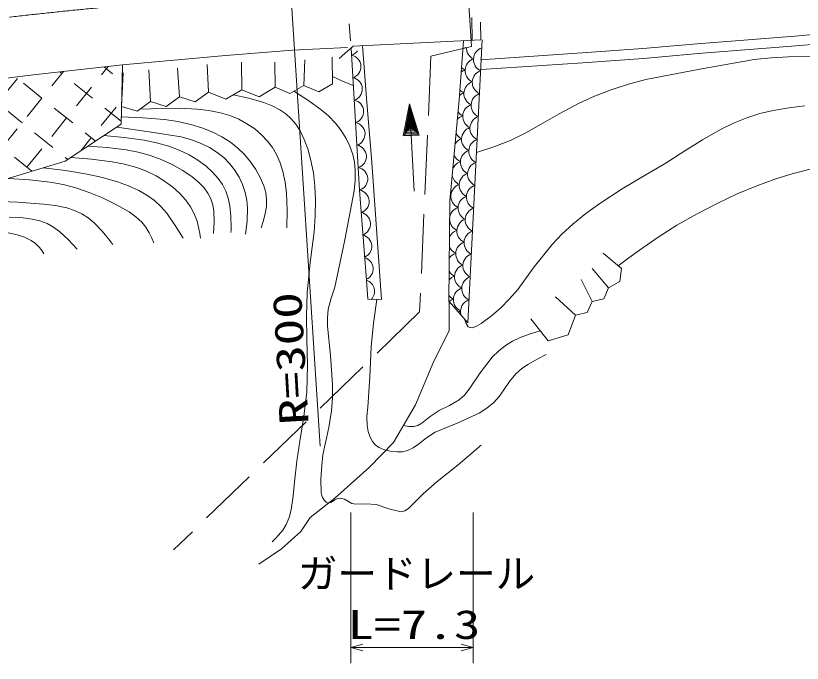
# Model space of a CAD drawing. Units: millimetres, scale not verified. Extents: x 40000 to 680000, y 20000 to 380000.
# Drawn here: x 334775 to 384514, y 247744 to 288724 of the extents above; entities that cross this region are included whole.
import ezdxf
from ezdxf.enums import TextEntityAlignment as Align

# ---------------------------------------------------------------- set-up
doc = ezdxf.new("R2010")
doc.units = ezdxf.units.MM
doc.header["$LTSCALE"] = 1000
doc.linetypes.add('USER1', pattern=[10, 7.868852, -0.983607, 0.163934, -0.983607])
doc.linetypes.add('USER4', pattern=[5, 3.75, -1.25])
for name, color, linetype, lineweight in [('M-BGD', 5, 'Continuous', 13), ('M-BMK', 2, 'USER1', 13), ('M-STR-STR1', 1, 'Continuous', 13)]:
    doc.layers.add(name, color=color, linetype=linetype, lineweight=lineweight)
doc.styles.add('ＭＳ ゴシック', font='')
doc.styles.get('ＭＳ ゴシック').set_extended_font_data('MS Gothic')

# ---------------------------------------------------------------- blocks, each defined once
blk = doc.blocks.new('BUHIN4')
at = {"color": 5, "linetype": 'Continuous', "lineweight": 13}
blk.add_lwpolyline([(-593, 508), (0, 0), (-771, 117)], dxfattribs=at)
blk = doc.blocks.new('BUHIN5')
at = {"color": 5, "linetype": 'Continuous', "lineweight": 13}
blk.add_lwpolyline([(593, -508), (0, 0), (771, -117)], dxfattribs=at)

msp = doc.modelspace()

# ---------------------------------------------------------------- hatches: boundary and pattern name
at = {"layer": 'M-BGD'}
h = msp.add_hatch(dxfattribs=at)
h.set_pattern_fill('USER', color=256, style=0, pattern_type=2)
h.set_pattern_definition([(51.1599, (246447, 273794), (-1557.8, 1254.3), [1500, -1000]), (321.1599, (246447, 273794), (1254.3, 1557.8), [1500, -1000])])
h.paths.add_polyline_path([(234491, 272654), (240213, 273138), (246447, 273794), (253097, 274512), (264639, 275824), (276168, 277363), (285844, 278696), (296942, 280214), (298374, 280378), (304554, 281054), (307240, 281382), (309885, 281874), (321373, 283198), (330204, 284305), (336062, 284999), (341537, 285614), (341434, 281862), (337907, 279524), (329888, 277082), (323592, 276281), (319007, 275892), (313221, 275543), (310350, 275420), (305101, 275194), (299283, 274947), (288319, 274598), (286125, 274455), (280677, 273983), (267070, 271245), (262873, 270773), (258259, 269994), (256577, 269748), (253158, 269789), (248811, 270343), (246043, 270384), (242052, 269605), (240740, 269625), (237500, 270076), (234628, 270958)])

# ---------------------------------------------------------------- linework, layer by layer
at = {"layer": 'M-BGD', "linetype": 'USER4'}
for p, q in [((363081, 294754), (363593, 286770)), ((363593, 286770), (361034, 286155)), ((361034, 286155), (360317, 269982)), ((360317, 269982), (344758, 254921))]:
    msp.add_line(p, q, dxfattribs=at)
at = {"layer": 'M-BGD'}
for p, q in [((354022, 261479), (352180, 290132)), ((363608, 288609), (363637, 287168)), ((384050, 287439), (389381, 287895)), ((362813, 283404), (363083, 287140)), ((363361, 269295), (364277, 287199)), ((377878, 286952), (384050, 287439)), ((389438, 287267), (384101, 286811)), ((347809, 286192), (352248, 286545)), ((352248, 286545), (355746, 286714)), ((355231, 286021), (356111, 286795)), ((355979, 286679), (356521, 277693)), ((356705, 286824), (356957, 283506)), ((370596, 286373), (374434, 286652)), ((374434, 286652), (377878, 286952)), ((384101, 286811), (377930, 286324)), ((341537, 285614), (347809, 286192)), ((354815, 284416), (354787, 286097)), ((364158, 285941), (370596, 286373)), ((374484, 286024), (370640, 285744)), ((377930, 286324), (374484, 286024)), ((336062, 284999), (341537, 285614)), ((341537, 285614), (341434, 281862)), ((346963, 283893), (346880, 285629)), ((349071, 284044), (349057, 285794)), ((351178, 284196), (351151, 285794)), ((352997, 284306), (353052, 285932)), ((370640, 285744), (364200, 285312)), ((341465, 282986), (341563, 285105)), ((343298, 283288), (343188, 285298)), ((345130, 283590), (345007, 285408)), ((330204, 284305), (336062, 284999)), ((348055, 283442), (349071, 284044)), ((349071, 284044), (350162, 283593)), ((350162, 283593), (351178, 284196)), ((351178, 284196), (352115, 283796)), ((352115, 283796), (352997, 284306)), ((352997, 284306), (353933, 283907)), ((353933, 283907), (354815, 284416)), ((344289, 282981), (345130, 283590)), ((345130, 283590), (346122, 283283)), ((346122, 283283), (346963, 283893)), ((346963, 283893), (348055, 283442)), ((342457, 282679), (343298, 283288)), ((343298, 283288), (344289, 282981)), ((356957, 283506), (357300, 279431)), ((359965, 277611), (359677, 283142)), ((362231, 277000), (362813, 283404)), ((341465, 282986), (342457, 282679)), ((341434, 281862), (337907, 279524)), ((337907, 279524), (329888, 277082)), ((357300, 279431), (357916, 270768)), ((356521, 277693), (356956, 271986)), ((362162, 270665), (362231, 277000)), ((373078, 272721), (371919, 273706)), ((372267, 271505), (371224, 272721)), ((372976, 271910), (373078, 272721)), ((356956, 271986), (357033, 270783)), ((371224, 270636), (370529, 272026)), ((372267, 271505), (372976, 271910)), ((371963, 270810), (372267, 271505)), ((357033, 270783), (357916, 270768)), ((363361, 269295), (362162, 270665)), ((362184, 270640), (362189, 268783)), ((370182, 269768), (368908, 270926)), ((370920, 269941), (371224, 270636)), ((371224, 270636), (371963, 270810)), ((369718, 268522), (370182, 269768)), ((370182, 269768), (370920, 269941)), ((368444, 268146), (367344, 269536)), ((362189, 268783), (361205, 266872)), ((368444, 268146), (369718, 268522)), ((361205, 266872), (360046, 264092)), ((360046, 264092), (358656, 261717)), ((358656, 261717), (357150, 260153)), ((357150, 260153), (354950, 258184)), ((354950, 258184), (353386, 256960)), ((355966, 257291), (355966, 247744)), ((363702, 247744), (363702, 257291)), ((353386, 256960), (352807, 256092)), ((352807, 256092), (351590, 254991)), ((351590, 254991), (350142, 254007)), ((355966, 248744), (363702, 248744))]:
    msp.add_line(p, q, dxfattribs=at)
for points in [[(363912, 280070), (365017, 280434), (366104, 280856), (367042, 281317), (367956, 281832), (369141, 282525), (370356, 283164), (371378, 283625), (372424, 284031), (373517, 284390), (374626, 284691), (378044, 285350), (381473, 285949), (382552, 286068), (383646, 286128), (386004, 286142), (388366, 286217), (389056, 286315), (389742, 286473), (391493, 287031), (393272, 287535), (393437, 287576), (393601, 287618)], [(354807, 284883), (355447, 284574), (356122, 284310)], [(348516, 283715), (349506, 283501), (350455, 283235), (350986, 283030), (351479, 282775), (351849, 282521), (352181, 282220), (352485, 281855), (352752, 281437), (353021, 280888), (353238, 280305), (353447, 279554), (353596, 278791), (353697, 277941), (353738, 277083), (353720, 276069), (353641, 275044), (353393, 273108), (353206, 271180), (353165, 269724), (353184, 268263), (353216, 266592), (353188, 264925), (352991, 263367), (352731, 261793), (352541, 260536), (352404, 259229), (352327, 258332), (352190, 257455), (352060, 256977), (351875, 256528), (351664, 256170), (351400, 255842), (351200, 255633), (350993, 255428)], [(352366, 283941), (353242, 283389), (354079, 282791), (354555, 282382), (354998, 281920), (355352, 281463), (355663, 280962), (355901, 280470), (356084, 279950), (356197, 279448), (356250, 278930), (356246, 278287), (356182, 277639), (355589, 274552), (354952, 271546), (354716, 270853), (354538, 270144), (354487, 269614), (354495, 269075), (354686, 267221), (354815, 265376), (354810, 264550), (354743, 263720), (354572, 262662), (354340, 261607), (354200, 260928), (354123, 260258), (354078, 259398), (354094, 258523), (354163, 258282), (354298, 258045), (354404, 257934), (354533, 257884), (354736, 257945), (354961, 258084), (355132, 258172), (355313, 258197), (355565, 258120), (355824, 257974), (356039, 257859), (356272, 257804), (356919, 257828), (357559, 257790), (358364, 257519), (359145, 257323), (359379, 257397), (359612, 257540), (360538, 258460), (361419, 259254), (362756, 260309), (364065, 261418), (364131, 261477), (364205, 261543)], [(351919, 275300), (351938, 276399), (351897, 277499), (351814, 278188), (351670, 278868), (351497, 279414), (351269, 279936), (351011, 280375), (350696, 280792), (350313, 281195), (349885, 281557), (349396, 281890), (348876, 282170), (348315, 282401), (347730, 282576), (346995, 282724), (346251, 282811), (345144, 282866), (344026, 282861), (343338, 282840), (342640, 282811)], [(359688, 282937), (360203, 281217), (359354, 281173), (359688, 282932)], [(363160, 269525), (363255, 269252), (363387, 269045), (363503, 268986), (363642, 268983), (363910, 269076), (364202, 269248), (364852, 269726), (365426, 270221), (366008, 270810), (366517, 271409), (367561, 272823), (368689, 274249), (369321, 274911), (369998, 275533), (370834, 276210), (371715, 276846), (373130, 277759), (374586, 278627), (375845, 279367), (377088, 280168), (378208, 280872), (379347, 281517), (380170, 281920), (381010, 282264), (381832, 282527), (382670, 282732), (383668, 282901), (384682, 283012)], [(341447, 282318), (342816, 282265), (344179, 282153), (345018, 282027), (345850, 281841), (346546, 281627), (347230, 281352), (347804, 281060), (348346, 280717), (348810, 280353), (349243, 279936), (349625, 279484), (349962, 278993), (350240, 278486), (350463, 277952), (350582, 277527), (350643, 277087), (350630, 276647), (350557, 276207), (350440, 275759), (350298, 275300)], [(349313, 274895), (349401, 275720), (349429, 276540), (349387, 277045), (349286, 277545), (349123, 278034), (348898, 278513), (348620, 278965), (348292, 279382), (347929, 279750), (347519, 280077), (347033, 280383), (346507, 280641), (345881, 280876), (345229, 281055), (343203, 281378), (341160, 281680)], [(359759, 281569), (359741, 281924), (359809, 281572), (359709, 281567), (359741, 281924)], [(340344, 281139), (341630, 281026), (342905, 280853), (343685, 280689), (344453, 280467), (345107, 280218), (345739, 279912), (346283, 279586), (346808, 279201), (347217, 278832), (347581, 278424), (347844, 278045), (348059, 277629), (348219, 277168), (348322, 276686), (348388, 276014), (348394, 275338), (348390, 275179), (348386, 275011)], [(347275, 274941), (347320, 275659), (347304, 276356), (347240, 276750), (347117, 277132), (346929, 277490), (346685, 277824), (346327, 278198), (345909, 278544), (345303, 278951), (344668, 279305), (343977, 279623), (343277, 279880), (342525, 280089), (341759, 280240), (340562, 280384), (339339, 280473)], [(338255, 279754), (339571, 279648), (340880, 279483), (341661, 279327), (342425, 279113), (343047, 278879), (343658, 278583), (344191, 278262), (344700, 277883), (345133, 277489), (345525, 277050), (345818, 276639), (346063, 276192), (346240, 275728), (346360, 275244), (346415, 274949), (346464, 274651)], [(345363, 274651), (344867, 275456), (344322, 276223), (343952, 276646), (343542, 277025), (343071, 277368), (342554, 277669), (341902, 277969), (341211, 278221), (340255, 278491), (339296, 278699), (337915, 278925), (336527, 279104)], [(385172, 279055), (383936, 278729), (382781, 278377), (381645, 277967), (380399, 277447), (379167, 276867), (377863, 276189), (376589, 275460), (375391, 274704), (374227, 273898), (373549, 273405), (372867, 272900)], [(334324, 278433), (335649, 278344), (336958, 278196), (337776, 278043), (338580, 277831), (339426, 277542), (340269, 277190), (341111, 276779), (341942, 276306), (342362, 276007), (342745, 275661), (343008, 275344), (343223, 274991), (343370, 274685), (343510, 274361)], [(333291, 276984), (334894, 276926), (336533, 276806), (337282, 276712), (338006, 276562), (338496, 276405), (338965, 276191), (339363, 275937), (339738, 275625), (340247, 275089), (340724, 274499), (340818, 274377), (340919, 274246)], [(338661, 273956), (338117, 274546), (337544, 275079), (337172, 275349), (336765, 275569), (336300, 275741), (335809, 275858), (335094, 275949), (334360, 275981)], [(334209, 275008), (334873, 274862), (335321, 274709), (335746, 274501), (336031, 274301), (336273, 274057), (336418, 273870), (336560, 273666)], [(357605, 270773), (357397, 269276), (357249, 267767), (357173, 265863), (357035, 263950), (356988, 263370), (357001, 262791), (357066, 262414), (357190, 262048), (357337, 261783), (357530, 261557), (357763, 261391), (358040, 261269), (358461, 261162), (358890, 261115), (359229, 261132), (359551, 261209), (359903, 261381), (360239, 261614), (360748, 262012), (361299, 262365), (362700, 262942), (364085, 263578), (364560, 263887), (365001, 264247), (365344, 264623), (365641, 265039), (365998, 265572), (366397, 266059), (366773, 266389), (367200, 266682), (367748, 266991), (368317, 267277)], [(359289, 262798), (359631, 262727), (359958, 262721), (360207, 262795), (360451, 262933), (360987, 263362), (361559, 263741), (362216, 264052), (362823, 264406), (363152, 264721), (363448, 265090), (364152, 266121), (364907, 267120), (365300, 267506), (365741, 267854), (366199, 268138), (366685, 268368), (367304, 268593), (367938, 268786)]]:
    msp.add_lwpolyline(points, dxfattribs=at)
for points in [[(359677, 283142), (359282, 281119), (360280, 281171)], [(359699, 282733), (360124, 281288), (359425, 281251)], [(359709, 282533), (360045, 281359), (359496, 281330)], [(359720, 282328), (359966, 281430), (359567, 281409)], [(359730, 282128), (359888, 281501), (359638, 281488)]]:
    msp.add_lwpolyline(points, close=True, dxfattribs=at)
for centre, radius, start, end in [((355789, 286920), 733, 287.2653, 325.9529), ((363517, 286002), 781, 112.9744, 127.156), ((364046, 286702), 781, 178.7032, 245.4387), ((364502, 285951), 781, 108.7017, 245.4387), ((355875, 285499), 733, 287.2653, 79.6296), ((363972, 285252), 781, 108.7017, 245.4387), ((363443, 284552), 781, 108.7017, 130.1909), ((363517, 286002), 781, 224.5889, 245.4387), ((364427, 284502), 781, 108.7017, 245.4387), ((355961, 284078), 733, 287.2653, 79.6296), ((363898, 283802), 781, 108.7017, 245.4387), ((363443, 284552), 781, 221.554, 245.4387), ((363369, 283103), 781, 108.7017, 133.3919), ((364353, 283052), 781, 108.7017, 245.4387), ((356046, 282657), 733, 287.2653, 79.6296), ((363824, 282353), 781, 108.7017, 245.4387), ((363369, 283103), 781, 216.7679, 245.4387), ((363294, 281653), 781, 108.7017, 139.5958), ((364279, 281602), 781, 108.7017, 245.4387), ((356132, 281236), 733, 287.2653, 79.6296), ((363750, 280903), 781, 108.7017, 245.4387), ((363294, 281653), 781, 210.0154, 245.4387), ((356218, 279815), 733, 287.2653, 79.6296), ((363220, 280203), 781, 108.7017, 147.7427), ((364205, 280153), 781, 108.7017, 245.4387), ((363675, 279453), 781, 108.7017, 245.4387), ((363220, 280203), 781, 201.8686, 245.4387), ((356303, 278393), 733, 287.2653, 79.6296), ((363146, 278754), 781, 108.7017, 159.3781), ((364131, 278703), 781, 108.7017, 245.4387), ((363146, 278754), 781, 190.2331, 245.4387), ((363601, 278003), 781, 108.7017, 245.4387), ((363072, 277304), 781, 108.7017, 245.4387), ((356389, 276972), 733, 287.2653, 79.6296), ((364056, 277253), 781, 108.7017, 245.4387), ((363527, 276554), 781, 108.7017, 245.4387), ((362998, 275854), 781, 108.7017, 175.6419), ((356474, 275551), 733, 288.7125, 79.6296), ((363982, 275804), 781, 108.7017, 245.4387), ((362998, 275854), 781, 183.1194, 245.4387), ((363453, 275104), 781, 108.7017, 245.4387), ((362923, 274405), 781, 108.7017, 156.7374), ((363908, 274354), 781, 108.7017, 245.4387), ((356560, 274130), 733, 291.6351, 78.1632), ((362923, 274405), 781, 202.0239, 245.4387), ((363379, 273655), 781, 108.7017, 245.4387), ((362849, 272955), 781, 108.7017, 147.372), ((363834, 272904), 781, 108.7017, 245.4387), ((356645, 272709), 733, 294.6034, 75.1951), ((363304, 272205), 781, 108.7017, 245.4387), ((362775, 271505), 781, 108.7017, 140.0061), ((362849, 272955), 781, 211.3893, 245.4387), ((363760, 271455), 781, 108.7017, 245.4387), ((356731, 271288), 733, 314.7899, 72.1706), ((363230, 270755), 781, 108.7017, 245.4387), ((362775, 271505), 781, 218.7551, 245.4387), ((362701, 270056), 781, 108.7017, 131.483), ((363685, 270005), 781, 108.7017, 196.9332), ((363156, 269306), 781, 108.7017, 120.3135)]:
    msp.add_arc(centre, radius, start, end, dxfattribs=at)
at = {"layer": 'M-BMK'}
msp.add_arc((368415, -9428), 300000, 93.10217, 99.19531, dxfattribs=at)
at = {"layer": 'M-STR-STR1'}
for p, q in [((355871, 288209), (355951, 287142)), ((364195, 287195), (364168, 288316)), ((356111, 286795), (364195, 287195))]:
    msp.add_line(p, q, dxfattribs=at)

# ---------------------------------------------------------------- block references
at = {"layer": 'M-BGD', "rotation": 204.53621}
for name, p in [('BUHIN5', (363702, 248744)), ('BUHIN4', (355966, 248744))]:
    msp.add_blockref(name, p, dxfattribs=at)

# ---------------------------------------------------------------- texts
at = {"layer": 'M-BGD', "style": 'ＭＳ ゴシック', "width": 1.35}
msp.add_text('R=300', height=1833, rotation=93.3, dxfattribs=at).set_placement((353853, 262907), align=Align.BOTTOM_LEFT)
at = {"layer": 'M-BGD', "style": 'ＭＳ ゴシック'}
msp.add_text('ガードレール', height=1833, dxfattribs=at).set_placement((352620, 251952), align=Align.BOTTOM_LEFT)
at = {"layer": 'M-BGD', "style": 'ＭＳ ゴシック', "width": 1.35}
msp.add_text('L=7.3', height=1833, dxfattribs=at).set_placement((355745, 248734), align=Align.BOTTOM_LEFT)

doc.saveas('drawing.dxf')
